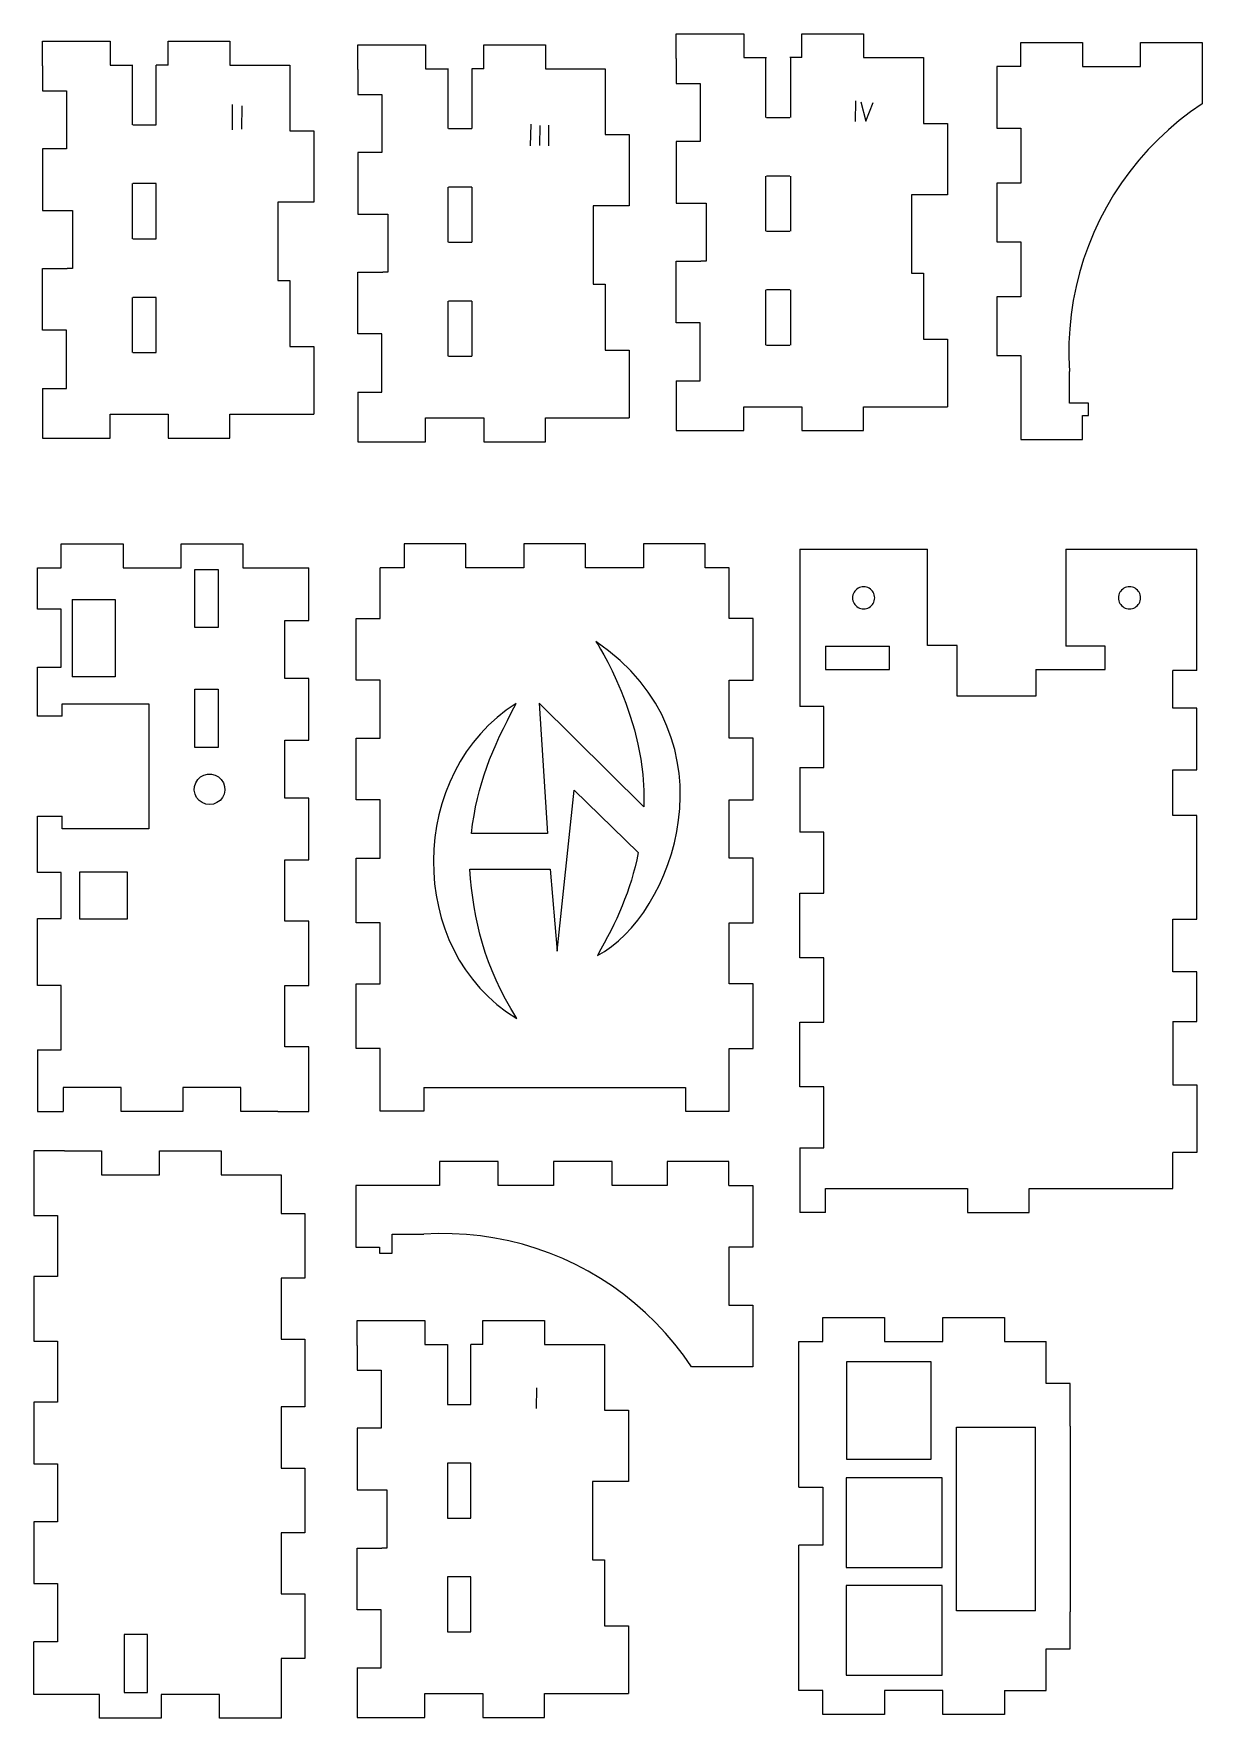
# Model space of a CAD drawing. Extents: x 7 to 202, y 6 to 288.
import ezdxf

# ---------------------------------------------------------------- set-up
doc = ezdxf.new("R2010")
doc.units = 0
for name, color, linetype in [('Dimension', 7, 'CONTINUOUS'), ('RPi_case___Back_support001_contour', 7, 'CONTINUOUS'), ('RPi_case___Side_B001_contour', 7, 'CONTINUOUS'), ('RPi_case___Side_F001_contour', 7, 'CONTINUOUS'), ('RPi_case___Side_L001_contour', 7, 'CONTINUOUS'), ('RPi_case___Side_R001_contour', 7, 'CONTINUOUS'), ('RPi_case___Side_T001_contour', 7, 'CONTINUOUS'), ('View', 7, 'CONTINUOUS')]:
    doc.layers.add(name, color=color, linetype=linetype)

msp = doc.modelspace()

# ---------------------------------------------------------------- linework, layer by layer
at = {"layer": 'Dimension', "color": 7}
for points in [[(114.493789, 287.789133), (125.793788, 287.789133)], [(114.493789, 283.639132), (114.493789, 287.789133)], [(125.793788, 287.789133), (125.793788, 283.789133)], [(135.493789, 287.789133), (145.793785, 287.789133)], [(135.493789, 283.789133), (135.493789, 287.789133)], [(145.793785, 287.789133), (145.793785, 283.789133)], [(8.682859, 286.543777), (19.982858, 286.543777)], [(8.682859, 282.393777), (8.682859, 286.543777)], [(19.982858, 286.543777), (19.982858, 282.543777)], [(29.682858, 286.543777), (39.982857, 286.543777)], [(29.682858, 282.543777), (29.682858, 286.543777)], [(39.982857, 286.543777), (39.982857, 282.543777)], [(61.364598, 285.941107), (72.664598, 285.941107)], [(61.364598, 281.791107), (61.364598, 285.941107)], [(72.664598, 285.941107), (72.664598, 281.941107)], [(82.364599, 285.941107), (92.664598, 285.941107)], [(82.364599, 281.941107), (82.364599, 285.941107)], [(92.664598, 285.941107), (92.664598, 281.941107)], [(8.682859, 282.393777), (8.682859, 278.243776), (12.682858, 278.243776), (12.682858, 268.543774), (8.682859, 268.543774), (8.682859, 258.243775), (12.832859, 258.243775), (13.682859, 258.243775), (13.682859, 248.543774), (12.832859, 248.543774)], [(19.982858, 282.543777), (23.78286, 282.543777)], [(23.682859, 282.543777), (23.682859, 272.543775)], [(27.682857, 272.543775), (27.682857, 282.543777)], [(29.682858, 282.543777), (27.682857, 282.543777)], [(39.982857, 282.543777), (49.982459, 282.543777)], [(49.982459, 282.543777), (49.982459, 271.543774)], [(61.364598, 281.791107), (61.364598, 277.641107), (65.364598, 277.641107), (65.364598, 267.941106), (61.364598, 267.941106), (61.364598, 257.641107), (65.514598, 257.641107), (66.364599, 257.641107), (66.364599, 247.941107), (65.514598, 247.941107)], [(72.664598, 281.941107), (76.464599, 281.941107)], [(76.3646, 281.941107), (76.3646, 271.941106)], [(82.364599, 281.941107), (80.364597, 281.941107)], [(80.464596, 271.941106), (80.464596, 281.941107)], [(92.664598, 281.941107), (102.664199, 281.941107)], [(102.664199, 281.941107), (102.664199, 270.941105)], [(114.493789, 283.639132), (114.493789, 279.489132), (118.493789, 279.489132), (118.493789, 269.789133), (114.493789, 269.789133), (114.493789, 259.489134), (118.643789, 259.489134), (119.493789, 259.489134), (119.493789, 249.789134), (118.643789, 249.789134)], [(125.793788, 283.789133), (129.59379, 283.789133)], [(129.44379, 283.789133), (129.44379, 273.789132)], [(135.493789, 283.789133), (133.493788, 283.789133)], [(133.643788, 273.789132), (133.643788, 283.789133)], [(145.793785, 283.789133), (155.793387, 283.789133)], [(155.793387, 283.789133), (155.793387, 272.789131)], [(40.384241, 275.947264), (40.357914, 271.718494)], [(144.461227, 276.561708), (144.380672, 273.09782)], [(145.325714, 276.418725), (146.177034, 273.202629), (147.383069, 276.276839)], [(41.980514, 275.749904), (41.923555, 271.81957)], [(129.59379, 273.789132), (133.493788, 273.789132)], [(23.78286, 272.543775), (27.682857, 272.543775)], [(49.982459, 271.543774), (53.982459, 271.543774)], [(53.982459, 271.543774), (53.982459, 259.643776)], [(76.464599, 271.941106), (80.364597, 271.941106)], [(90.222176, 272.680422), (90.141621, 269.055423)], [(91.75273, 272.438755), (91.672175, 269.13598)], [(93.188769, 272.517347), (93.174534, 269.042704)], [(102.664199, 270.941105), (106.664199, 270.941105)], [(106.664199, 270.941105), (106.664199, 259.041108)], [(155.793387, 272.789131), (159.793387, 272.789131)], [(159.793387, 272.789131), (159.793387, 260.889135)], [(23.682859, 262.743774), (23.682859, 253.543775)], [(27.682857, 262.743774), (23.78286, 262.743774)], [(27.682857, 253.543775), (27.682857, 262.743774)], [(76.3646, 262.141106), (76.3646, 252.941107)], [(80.364597, 262.141106), (76.464599, 262.141106)], [(80.464596, 252.941107), (80.464596, 262.141106)], [(129.44379, 263.989133), (129.44379, 254.789134)], [(133.493788, 263.989133), (129.59379, 263.989133)], [(133.643788, 254.789134), (133.643788, 263.989133)], [(47.982457, 259.643776), (47.982457, 246.543776)], [(49.832458, 259.643776), (47.982457, 259.643776)], [(53.982459, 259.643776), (49.832458, 259.643776)], [(100.664198, 259.041108), (100.664198, 245.941108)], [(102.514199, 259.041108), (100.664198, 259.041108)], [(106.664199, 259.041108), (102.514199, 259.041108)], [(153.793386, 260.889135), (153.793386, 247.789135)], [(155.643387, 260.889135), (153.793386, 260.889135)], [(159.793387, 260.889135), (155.643387, 260.889135)], [(23.78286, 253.543775), (27.682857, 253.543775)], [(129.59379, 254.789134), (133.493788, 254.789134)], [(76.464599, 252.941107), (80.364597, 252.941107)], [(8.682859, 248.543774), (12.832859, 248.543774)], [(8.682859, 238.243778), (8.682859, 248.543774)], [(61.364598, 247.941107), (65.514598, 247.941107)], [(61.364598, 237.64111), (61.364598, 247.941107)], [(114.493789, 249.789134), (118.643789, 249.789134)], [(114.493789, 239.489137), (114.493789, 249.789134)], [(153.793386, 247.789135), (155.793387, 247.789135)], [(155.793387, 247.789135), (155.793387, 236.789144)], [(47.982457, 246.543776), (49.982459, 246.543776)], [(49.982459, 246.543776), (49.982459, 235.543785)], [(100.664198, 245.941108), (102.664199, 245.941108)], [(102.664199, 245.941108), (102.664199, 234.941117)], [(129.44379, 244.989137), (129.44379, 235.789125)], [(133.493788, 244.989137), (129.59379, 244.989137)], [(133.643788, 235.789125), (133.643788, 244.989137)], [(23.682859, 243.743778), (23.682859, 234.543765)], [(27.682857, 243.743778), (23.78286, 243.743778)], [(27.682857, 234.543765), (27.682857, 243.743778)], [(76.3646, 243.14111), (76.3646, 233.941097)], [(80.364597, 243.14111), (76.464599, 243.14111)], [(80.464596, 233.941097), (80.464596, 243.14111)], [(118.493789, 239.489137), (114.493789, 239.489137)], [(118.493789, 229.789142), (118.493789, 239.489137)], [(12.682858, 238.243778), (8.682859, 238.243778)], [(12.682858, 228.543783), (12.682858, 238.243778)], [(65.364598, 237.64111), (61.364598, 237.64111)], [(65.364598, 227.941115), (65.364598, 237.64111)], [(155.793387, 236.789144), (159.793387, 236.789144)], [(159.793387, 236.789144), (159.793387, 225.489134)], [(23.78286, 234.543765), (27.682857, 234.543765)], [(49.982459, 235.543785), (53.982459, 235.543785)], [(53.982459, 235.543785), (53.982459, 224.243774)], [(76.464599, 233.941097), (80.364597, 233.941097)], [(102.664199, 234.941117), (106.664199, 234.941117)], [(106.664199, 234.941117), (106.664199, 223.641106)], [(129.59379, 235.789125), (133.493788, 235.789125)], [(8.682859, 228.543783), (12.682858, 228.543783)], [(8.682859, 228.543783), (8.682859, 224.393767), (8.682859, 220.243777), (19.982858, 220.243777), (19.982858, 224.243774), (29.682858, 224.243774), (29.682858, 220.243777), (39.982857, 220.243777), (39.982857, 224.243774), (53.982459, 224.243774)], [(61.364598, 227.941115), (65.364598, 227.941115)], [(61.364598, 227.941115), (61.364598, 223.791099), (61.364598, 219.641109), (72.664598, 219.641109), (72.664598, 223.641106), (82.364599, 223.641106), (82.364599, 219.641109), (92.664598, 219.641109), (92.664598, 223.641106), (106.664199, 223.641106)], [(114.493789, 229.789142), (118.493789, 229.789142)], [(114.493789, 229.789142), (114.493789, 225.639126), (114.493789, 221.489136), (125.793788, 221.489136), (125.793788, 225.489134), (135.493789, 225.489134), (135.493789, 221.489136), (145.793785, 221.489136), (145.793785, 225.489134), (159.793387, 225.489134)], [(91.188842, 61.624976), (91.108287, 58.161088)]]:
    msp.add_lwpolyline(points, dxfattribs=at)
at = {"layer": 'RPi_case___Back_support001_contour', "color": 7}
for points in [[(172.059288, 286.313905), (182.359287, 286.313905)], [(172.059288, 282.313905), (172.059288, 286.313905)], [(182.359287, 286.313905), (182.359287, 282.313905)], [(192.059287, 286.313905), (202.359286, 286.313905)], [(192.059287, 282.313905), (192.059287, 286.313905)], [(202.359286, 286.313905), (202.359286, 282.163906)], [(172.059288, 282.313905), (168.059291, 282.313905), (168.059291, 272.013906), (172.059288, 272.013906), (172.059288, 262.813905), (168.059291, 262.813905), (168.059291, 253.013505), (172.059288, 253.013505), (172.059288, 243.813503), (168.059291, 243.813503), (168.059291, 234.013503), (172.059288, 234.013503), (172.059288, 224.163502), (172.059288, 220.013502), (182.359287, 220.013502), (182.359287, 224.013502)], [(182.359287, 282.313905), (192.059287, 282.313905)], [(202.359286, 282.163906), (202.359286, 276.082905)], [(202.359286, 276.082905), (200.407588, 274.727905)], [(198.522987, 273.279906), (196.709988, 271.744905)], [(200.407588, 274.727905), (198.522987, 273.279906)], [(196.709988, 271.744905), (194.972686, 270.122905)], [(193.314987, 268.420904), (191.740787, 266.640904)], [(194.972686, 270.122905), (193.314987, 268.420904)], [(190.253686, 264.787905), (188.857186, 262.864906)], [(191.740787, 266.640904), (190.253686, 264.787905)], [(188.857186, 262.864906), (187.554288, 260.877906)], [(187.554288, 260.877906), (186.348187, 258.830904)], [(185.241586, 256.728205), (184.237088, 254.574806)], [(186.348187, 258.830904), (185.241586, 256.728205)], [(184.237088, 254.574806), (183.336787, 252.375804)], [(183.336787, 252.375804), (182.542987, 250.136106)], [(181.857486, 247.861004), (181.281686, 245.555703)], [(182.542987, 250.136106), (181.857486, 247.861004)], [(181.281686, 245.555703), (180.817086, 243.225403)], [(180.817086, 243.225403), (180.464688, 240.875504)], [(180.464688, 240.875504), (180.225287, 238.511502)], [(180.225287, 238.511502), (180.099388, 236.138703)], [(180.099388, 236.138703), (180.087376, 233.762504)], [(180.087386, 233.762504), (180.189288, 231.388604)], [(182.359287, 224.013502), (183.359287, 224.013502), (183.359287, 226.093503), (182.209287, 226.093503), (180.189288, 226.093503), (180.189288, 231.388604)], [(109.088671, 158.634429), (91.616754, 175.953224), (93.043457, 154.215661), (86.915255, 154.215661), (80.322183, 154.215661)], [(80.039605, 148.221215), (93.463164, 148.256384), (94.618182, 134.556638), (97.491535, 161.433351), (108.165511, 151.006409)], [(123.297, 95.3927), (123.297, 99.3927), (112.997, 99.3927), (112.997, 95.3927), (103.797, 95.3927), (103.797, 99.3927), (93.9966, 99.3927), (93.9966, 95.3927), (84.7966, 95.3927), (84.7966, 99.3927), (74.9966, 99.3927), (74.9966, 95.3927), (65.1466, 95.3927), (60.9966, 95.3927), (60.9966, 85.0927), (64.9966, 85.0927)], [(123.297, 95.3927), (127.297, 95.3927)], [(127.297, 95.3927), (127.297, 85.0927)], [(64.9966, 85.0927), (64.9966, 84.0927), (67.0766, 84.0927), (67.0766, 85.2427), (67.0766, 87.2627), (72.3717, 87.2627)], [(74.7456, 87.3646), (72.3717, 87.2627)], [(77.1218, 87.3526), (74.7456, 87.3646)], [(79.4946, 87.2267), (77.1218, 87.3526)], [(81.8586, 86.9873), (79.4946, 87.2267)], [(84.2085, 86.6349), (81.8586, 86.9873)], [(86.5388, 86.1703), (84.2085, 86.6349)], [(88.8441, 85.5945), (86.5388, 86.1703)], [(91.1192, 84.909), (88.8441, 85.5945)], [(93.3589, 84.1152), (91.1192, 84.909)], [(123.297, 85.0927), (123.297, 75.3927)], [(127.297, 85.0927), (123.297, 85.0927)], [(95.5579, 83.2149), (93.3589, 84.1152)], [(97.7113, 82.2104), (95.5579, 83.2149)], [(99.814, 81.1038), (97.7113, 82.2104)], [(101.861, 79.8977), (99.814, 81.1038)], [(103.848, 78.5948), (101.861, 79.8977)], [(105.771, 77.1983), (103.848, 78.5948)], [(107.624, 75.7112), (105.771, 77.1983)], [(109.404, 74.137), (107.624, 75.7112)], [(111.106, 72.4793), (109.404, 74.137)], [(123.297, 75.3927), (127.297, 75.3927)], [(127.297, 75.3927), (127.297, 65.0927)], [(112.728, 70.742), (111.106, 72.4793)], [(114.263, 68.929), (112.728, 70.742)], [(115.711, 67.0444), (114.263, 68.929)], [(117.066, 65.0927), (115.711, 67.0444)], [(123.147, 65.0927), (117.066, 65.0927)], [(127.297, 65.0927), (123.147, 65.0927)]]:
    msp.add_lwpolyline(points, dxfattribs=at)
msp.add_lwpolyline([(101.100553, 186.276425)], close=True, dxfattribs=at)
for points in [[(101.100553, 186.276431), (101.100553, 186.276431), (109.736913, 173.287372), (109.088671, 158.634429)], [(101.352306, 133.820665), (114.061016, 140.449146), (124.911768, 169.964356), (101.100553, 186.276425)], [(87.77254, 175.899081), (69.717959, 164.630431), (69.029481, 134.704184), (87.891175, 123.317785)], [(80.322183, 154.215661), (81.310156, 162.520133), (83.683453, 168.199828), (87.77254, 175.899081)], [(108.165511, 151.006409), (106.934554, 144.571835), (104.513635, 139.41594), (101.352306, 133.820665)], [(87.891175, 123.317785), (82.392153, 132.065947), (80.715236, 139.652204), (80.039605, 148.221215)]]:
    msp.add_open_spline(points, degree=3, dxfattribs=at)
at = {"layer": 'RPi_case___Side_B001_contour', "color": 7}
for points in [[(61.2214, 72.8524), (72.5214, 72.8524)], [(61.2214, 68.7024), (61.2214, 72.8524)], [(72.5214, 72.8524), (72.5214, 68.8524)], [(82.2214, 72.8524), (92.5214, 72.8524)], [(82.2214, 68.8524), (82.2214, 72.8524)], [(92.5214, 72.8524), (92.5214, 68.8524)], [(61.2214, 68.7024), (61.2214, 64.5524), (65.2214, 64.5524), (65.2214, 54.8524), (61.2214, 54.8524), (61.2214, 44.5524), (65.3714, 44.5524), (66.2214, 44.5524), (66.2214, 34.8524), (65.3714, 34.8524)], [(72.5214, 68.8524), (76.3214, 68.8524)], [(76.3214, 68.8524), (76.3214, 58.8524)], [(80.2214, 58.8524), (80.2214, 68.8524)], [(82.2214, 68.8524), (80.2214, 68.8524)], [(92.5214, 68.8524), (102.521, 68.8524)], [(102.521, 68.8524), (102.521, 57.8524)], [(76.3214, 58.8524), (80.2214, 58.8524)], [(102.521, 57.8524), (106.521, 57.8524)], [(106.521, 57.8524), (106.521, 45.9524)], [(76.3214, 49.0524), (76.3214, 39.8524)], [(80.2214, 49.0524), (76.3214, 49.0524)], [(80.2214, 39.8524), (80.2214, 49.0524)], [(100.521, 45.9524), (100.521, 32.8524)], [(102.371, 45.9524), (100.521, 45.9524)], [(106.521, 45.9524), (102.371, 45.9524)], [(76.3214, 39.8524), (80.2214, 39.8524)], [(61.2214, 34.8524), (65.3714, 34.8524)], [(61.2214, 24.5524), (61.2214, 34.8524)], [(100.521, 32.8524), (102.521, 32.8524)], [(102.521, 32.8524), (102.521, 21.8524)], [(76.3214, 30.0524), (76.3214, 20.8524)], [(80.2214, 30.0524), (76.3214, 30.0524)], [(80.2214, 20.8524), (80.2214, 30.0524)], [(65.2214, 24.5524), (61.2214, 24.5524)], [(65.2214, 14.8524), (65.2214, 24.5524)], [(76.3214, 20.8524), (80.2214, 20.8524)], [(102.521, 21.8524), (106.521, 21.8524)], [(106.521, 21.8524), (106.521, 10.5524)], [(61.2214, 14.8524), (65.2214, 14.8524)], [(61.2214, 14.8524), (61.2214, 10.7024), (61.2214, 6.55239), (72.5214, 6.55239), (72.5214, 10.5524), (82.2214, 10.5524), (82.2214, 6.55239), (92.5214, 6.55239), (92.5214, 10.5524), (106.521, 10.5524)]]:
    msp.add_lwpolyline(points, dxfattribs=at)
at = {"layer": 'RPi_case___Side_F001_contour', "color": 7}
for points in [[(139.009, 73.3348), (149.309, 73.3348)], [(139.009, 69.3348), (139.009, 73.3348)], [(149.309, 73.3348), (149.309, 69.3348)], [(159.009, 73.3348), (169.309, 73.3348)], [(159.009, 69.3348), (159.009, 73.3348)], [(169.309, 73.3348), (169.309, 69.3348)], [(135.009, 69.3348), (139.009, 69.3348)], [(135.009, 45.0348), (135.009, 69.3348)], [(149.309, 69.3348), (159.009, 69.3348)], [(169.309, 69.3348), (176.309, 69.3348)], [(180.309, 55.1848), (180.309, 62.3348), (176.309, 62.3348), (176.309, 69.3348)], [(174.509, 24.3348), (161.309, 24.3348), (161.309, 55.0348), (174.509, 55.0348)], [(174.509, 24.3348), (174.509, 55.0348)], [(180.309, 55.1848), (180.309, 24.1848)], [(135.009, 45.0348), (139.009, 45.0348), (139.009, 35.3348), (135.009, 35.3348)], [(142.909, 46.5948), (142.909, 31.5948)], [(158.909, 46.5948), (142.909, 46.5948)], [(158.909, 31.5948), (158.909, 46.5948)], [(135.009, 11.0348), (135.009, 35.3348)], [(142.909, 31.5948), (158.909, 31.5948)], [(142.909, 28.5948), (142.909, 13.5948)], [(158.909, 28.5948), (142.909, 28.5948)], [(158.909, 13.5948), (158.909, 28.5948)], [(169.309, 11.0348), (176.309, 11.0348), (176.309, 18.0348), (180.309, 18.0348), (180.309, 24.1848)], [(142.909, 13.5948), (158.909, 13.5948)], [(139.009, 11.0348), (135.009, 11.0348)], [(139.009, 7.0348), (139.009, 11.0348)], [(149.309, 11.0348), (149.309, 7.0348)], [(159.009, 11.0348), (149.309, 11.0348)], [(159.009, 7.0348), (159.009, 11.0348)], [(169.309, 11.0348), (169.309, 7.0348)], [(149.309, 7.0348), (139.009, 7.0348)], [(169.309, 7.0348), (159.009, 7.0348)]]:
    msp.add_lwpolyline(points, dxfattribs=at)
msp.add_lwpolyline([(157.009, 66.0348), (157.009, 49.6348), (143.009, 49.6348), (143.009, 66.0348)], close=True, dxfattribs=at)
at = {"layer": 'RPi_case___Side_L001_contour', "color": 7}
for points in [[(11.8421, 202.583), (22.1421, 202.583)], [(11.8421, 198.583), (11.8421, 202.583)], [(22.1421, 202.583), (22.1421, 198.583)], [(31.8421, 202.583), (42.1421, 202.583)], [(31.8421, 198.583), (31.8421, 202.583)], [(42.1421, 202.583), (42.1421, 198.583)], [(7.84213, 198.583), (11.8421, 198.583)], [(7.84213, 191.683), (7.84213, 198.583)], [(22.1421, 198.583), (31.8421, 198.583)], [(42.1421, 198.583), (53.1421, 198.583)], [(47.9921, 107.783), (48.9921, 107.783), (53.1421, 107.783), (53.1421, 118.583), (49.1421, 118.583), (49.1421, 128.783), (53.1421, 128.783), (53.1421, 139.583), (49.1421, 139.583), (49.1421, 149.783), (53.1421, 149.783), (53.1421, 160.083), (49.1421, 160.083), (49.1421, 169.783), (53.1421, 169.783), (53.1421, 180.083), (49.1421, 180.083), (49.1421, 189.783), (53.1421, 189.783), (53.1421, 198.583)], [(11.8421, 191.683), (7.84213, 191.683)], [(11.8421, 181.983), (11.8421, 191.683)], [(20.8421, 193.283), (20.8421, 180.383), (13.6421, 180.383)], [(13.6421, 193.283), (13.6421, 180.383)], [(13.6421, 193.283), (20.8421, 193.283)], [(7.84213, 181.983), (11.8421, 181.983)], [(7.84213, 173.783), (7.84213, 181.983)], [(11.9921, 173.783), (11.9921, 175.883), (26.4421, 175.883), (26.4421, 154.983), (11.9921, 154.983), (11.9921, 157.083)], [(11.9921, 173.783), (7.84213, 173.783)], [(34.2848, 162.669), (34.6273, 163.209)], [(34.6273, 163.209), (35.0933, 163.646)], [(35.0933, 163.646), (35.6534, 163.954)], [(35.6534, 163.954), (36.2725, 164.113)], [(36.2725, 164.113), (36.9117, 164.113)], [(36.9117, 164.113), (37.5309, 163.954)], [(37.5309, 163.954), (38.091, 163.646)], [(38.091, 163.646), (38.5569, 163.209)], [(38.5569, 163.209), (38.8994, 162.669)], [(34.0472, 161.423), (34.0873, 162.061)], [(34.1669, 160.795), (34.0472, 161.423)], [(34.0873, 162.061), (34.2848, 162.669)], [(34.4391, 160.217), (34.1669, 160.795)], [(39.0173, 160.795), (38.7452, 160.217)], [(38.8994, 162.669), (39.097, 162.061)], [(39.1371, 161.423), (39.0173, 160.795)], [(39.097, 162.061), (39.1371, 161.423)], [(34.8465, 159.724), (34.4391, 160.217)], [(35.3637, 159.349), (34.8465, 159.724)], [(35.958, 159.113), (35.3637, 159.349)], [(36.5921, 159.033), (35.958, 159.113)], [(37.2263, 159.113), (36.5921, 159.033)], [(37.8206, 159.349), (37.2263, 159.113)], [(38.3377, 159.724), (37.8206, 159.349)], [(38.7452, 160.217), (38.3377, 159.724)], [(7.84213, 157.083), (11.9921, 157.083)], [(7.84213, 147.683), (7.84213, 157.083)], [(11.8421, 147.683), (7.84213, 147.683)], [(11.8421, 139.983), (11.8421, 147.683)], [(7.84213, 139.983), (11.8421, 139.983)], [(7.84213, 128.783), (7.84213, 139.983)], [(11.8421, 128.783), (7.84213, 128.783)], [(11.8421, 118.083), (11.8421, 128.783)], [(7.84213, 118.083), (11.8421, 118.083)], [(7.84213, 118.083), (7.84213, 107.783)], [(21.8421, 111.783), (12.1421, 111.783)], [(12.1421, 111.783), (12.1421, 107.783)], [(21.8421, 107.783), (21.8421, 111.783)], [(32.1421, 111.783), (32.1421, 107.783)], [(41.8421, 111.783), (32.1421, 111.783)], [(41.8421, 107.783), (41.8421, 111.783)], [(7.84213, 107.783), (12.1421, 107.783)], [(32.1421, 107.783), (21.8421, 107.783)], [(47.9921, 107.783), (41.8421, 107.783)]]:
    msp.add_lwpolyline(points, dxfattribs=at)
for points in [[(38.0421, 198.283), (38.0421, 188.583), (34.1421, 188.583), (34.1421, 198.283)], [(38.0421, 178.283), (38.0421, 168.583), (34.1421, 168.583), (34.1421, 178.283)], [(14.9421, 139.883), (14.9421, 147.783), (22.8421, 147.783), (22.8421, 139.883)]]:
    msp.add_lwpolyline(points, close=True, dxfattribs=at)
at = {"layer": 'RPi_case___Side_R001_contour', "color": 7}
for points in [[(12.3789, 101.21), (11.3789, 101.21), (7.22886, 101.21), (7.22886, 90.4104), (11.2289, 90.4104), (11.2289, 80.2104), (7.22886, 80.2104), (7.22886, 69.4104), (11.2289, 69.4104), (11.2289, 59.2104), (7.22886, 59.2104), (7.22886, 48.9104), (11.2289, 48.9104), (11.2289, 39.2104), (7.22886, 39.2104), (7.22886, 28.9104), (11.2289, 28.9104), (11.2289, 19.2104), (7.22886, 19.2104)], [(12.3789, 101.21), (18.5289, 101.21)], [(18.5289, 101.21), (18.5289, 97.2104)], [(28.2289, 101.21), (38.5289, 101.21)], [(28.2289, 97.2104), (28.2289, 101.21)], [(38.5289, 101.21), (38.5289, 97.2104)], [(18.5289, 97.2104), (28.2289, 97.2104)], [(38.5289, 97.2104), (48.5289, 97.2104)], [(48.5289, 97.2104), (48.5289, 90.7104)], [(48.5289, 90.7104), (52.5289, 90.7104)], [(52.5289, 90.7104), (52.5289, 79.9104)], [(48.5289, 79.9104), (48.5289, 69.7104)], [(52.5289, 79.9104), (48.5289, 79.9104)], [(48.5289, 69.7104), (52.5289, 69.7104)], [(52.5289, 69.7104), (52.5289, 58.4104)], [(48.5289, 58.4104), (48.5289, 48.2104)], [(52.5289, 58.4104), (48.5289, 58.4104)], [(48.5289, 48.2104), (52.5289, 48.2104)], [(52.5289, 48.2104), (52.5289, 37.4104)], [(48.5289, 37.4104), (48.5289, 27.2104)], [(52.5289, 37.4104), (48.5289, 37.4104)], [(48.5289, 27.2104), (52.5289, 27.2104)], [(52.5289, 27.2104), (52.5289, 16.4104)], [(26.2289, 20.4104), (22.3289, 20.4104)], [(22.3289, 20.4104), (22.3289, 10.7104)], [(26.2289, 10.7104), (26.2289, 20.4104)], [(7.22886, 10.4104), (7.22886, 19.2104)], [(48.5289, 16.4104), (48.5289, 6.41045)], [(52.5289, 16.4104), (48.5289, 16.4104)], [(18.2289, 10.4104), (7.22886, 10.4104)], [(18.2289, 6.41045), (18.2289, 10.4104)], [(22.3289, 10.7104), (26.2289, 10.7104)], [(28.5289, 10.4104), (28.5289, 6.41045)], [(38.2289, 10.4104), (28.5289, 10.4104)], [(38.2289, 6.41045), (38.2289, 10.4104)], [(28.5289, 6.41045), (18.2289, 6.41045)], [(48.5289, 6.41045), (38.2289, 6.41045)]]:
    msp.add_lwpolyline(points, dxfattribs=at)
at = {"layer": 'RPi_case___Side_T001_contour', "color": 7}
for points in [[(69.0621, 202.597), (69.0621, 198.597)], [(79.3621, 202.597), (69.0621, 202.597)], [(79.3621, 198.597), (79.3621, 202.597)], [(89.0621, 202.597), (89.0621, 198.597)], [(99.3621, 202.597), (89.0621, 202.597)], [(99.3621, 198.597), (99.3621, 202.597)], [(109.062, 202.597), (109.062, 198.597)], [(119.362, 202.597), (109.062, 202.597)], [(119.362, 198.597), (119.362, 202.597)], [(72.3621, 111.797), (72.3621, 107.797), (65.0621, 107.797), (65.0621, 118.297), (61.0621, 118.297), (61.0621, 129.097), (65.0621, 129.097), (65.0621, 139.297), (61.0621, 139.297), (61.0621, 150.097), (65.0621, 150.097), (65.0621, 159.797), (61.0621, 159.797), (61.0621, 170.097), (65.0621, 170.097), (65.0621, 179.797), (61.0621, 179.797), (61.0621, 190.097), (65.0621, 190.097), (65.0621, 198.597)], [(69.0621, 198.597), (65.0621, 198.597)], [(89.0621, 198.597), (79.3621, 198.597)], [(109.062, 198.597), (99.3621, 198.597)], [(123.362, 198.597), (119.362, 198.597)], [(123.362, 190.097), (123.362, 198.597)], [(127.362, 190.097), (123.362, 190.097)], [(127.362, 179.797), (127.362, 190.097)], [(123.362, 179.797), (127.362, 179.797)], [(123.362, 170.097), (123.362, 179.797)], [(127.362, 170.097), (123.362, 170.097)], [(127.362, 159.797), (127.362, 170.097)], [(123.362, 159.797), (127.362, 159.797)], [(123.362, 150.097), (123.362, 159.797)], [(127.362, 150.097), (123.362, 150.097)], [(127.362, 139.297), (127.362, 150.097)], [(123.362, 139.297), (127.362, 139.297)], [(123.362, 129.097), (123.362, 139.297)], [(127.362, 129.097), (123.362, 129.097)], [(127.362, 118.297), (127.362, 129.097)], [(123.362, 118.297), (127.362, 118.297)], [(123.362, 107.797), (123.362, 118.297)], [(72.3621, 111.797), (116.062, 111.797)], [(116.062, 111.797), (116.062, 107.797)], [(116.062, 107.797), (123.362, 107.797)]]:
    msp.add_lwpolyline(points, dxfattribs=at)
at = {"layer": 'View', "color": 7}
for points in [[(135.155, 201.711), (156.455, 201.711)], [(135.155, 201.711), (135.155, 175.411)], [(174.555, 181.611), (174.555, 177.111), (161.455, 177.111), (161.455, 185.611), (156.455, 185.611), (156.455, 201.711)], [(179.555, 201.711), (201.455, 201.711)], [(179.555, 201.711), (179.555, 185.511)], [(201.455, 181.411), (201.455, 201.711)], [(139.455, 185.511), (139.455, 181.611)], [(139.455, 185.511), (150.155, 185.511)], [(150.155, 181.611), (150.155, 185.511)], [(186.155, 185.511), (179.555, 185.511)], [(186.155, 181.611), (186.155, 185.511)], [(139.455, 181.611), (150.155, 181.611)], [(174.555, 181.611), (186.155, 181.611)], [(197.455, 122.811), (201.455, 122.811), (201.455, 131.111), (197.455, 131.111), (197.455, 139.911), (201.455, 139.911), (201.455, 157.211), (197.455, 157.211), (197.455, 164.811), (201.455, 164.811), (201.455, 175.111), (197.455, 175.111), (197.455, 181.411)], [(201.455, 181.411), (197.455, 181.411)], [(139.155, 175.411), (135.155, 175.411)], [(139.155, 165.211), (139.155, 175.411)], [(135.155, 165.211), (139.155, 165.211)], [(135.155, 165.211), (135.155, 154.411)], [(139.155, 154.411), (135.155, 154.411)], [(139.155, 144.211), (139.155, 154.411)], [(135.155, 144.211), (139.155, 144.211)], [(135.155, 133.411), (135.155, 144.211)], [(139.155, 133.411), (135.155, 133.411)], [(139.155, 122.711), (139.155, 133.411)], [(135.155, 122.711), (139.155, 122.711)], [(135.155, 111.911), (135.155, 122.711)], [(197.455, 122.811), (197.455, 112.211)], [(139.155, 111.911), (135.155, 111.911)], [(139.155, 101.711), (139.155, 111.911)], [(197.455, 112.211), (201.455, 112.211)], [(201.455, 112.211), (201.455, 100.911)], [(135.155, 101.711), (139.155, 101.711)], [(135.155, 101.711), (135.155, 90.9113)], [(139.455, 90.9113), (139.455, 94.9113), (163.155, 94.9113), (163.155, 90.9113), (173.455, 90.9113), (173.455, 94.9113), (197.455, 94.9113), (197.455, 100.911)], [(201.455, 100.911), (197.455, 100.911)], [(139.455, 90.9113), (135.155, 90.9113)]]:
    msp.add_lwpolyline(points, dxfattribs=at)
for points in [[(147.655, 193.561)], [(192.055, 193.561)]]:
    msp.add_lwpolyline(points, close=True, dxfattribs=at)
for points in [[(144.88, 195.163147), (144.307608, 194.832676), (143.955, 194.221941), (143.955, 193.561)], [(146.73, 195.163147), (146.157608, 195.493618), (145.452392, 195.493618), (144.88, 195.163147)], [(147.655, 193.561), (147.655, 194.221941), (147.302392, 194.832676), (146.73, 195.163147)], [(189.28, 195.163147), (188.707608, 194.832676), (188.355, 194.221941), (188.355, 193.561)], [(191.13, 195.163147), (190.557608, 195.493618), (189.852392, 195.493618), (189.28, 195.163147)], [(192.055, 193.561), (192.055, 194.221941), (191.702392, 194.832676), (191.13, 195.163147)], [(143.955, 193.561), (143.955, 192.900059), (144.307608, 192.289324), (144.88, 191.958853)], [(144.88, 191.958853), (145.452392, 191.628382), (146.157608, 191.628382), (146.73, 191.958853)], [(146.73, 191.958853), (147.302392, 192.289324), (147.655, 192.900059), (147.655, 193.561)], [(188.355, 193.561), (188.355, 192.900059), (188.707608, 192.289324), (189.28, 191.958853)], [(189.28, 191.958853), (189.852392, 191.628382), (190.557608, 191.628382), (191.13, 191.958853)], [(191.13, 191.958853), (191.702392, 192.289324), (192.055, 192.900059), (192.055, 193.561)]]:
    msp.add_open_spline(points, degree=3, dxfattribs=at)

doc.saveas('drawing.dxf')
